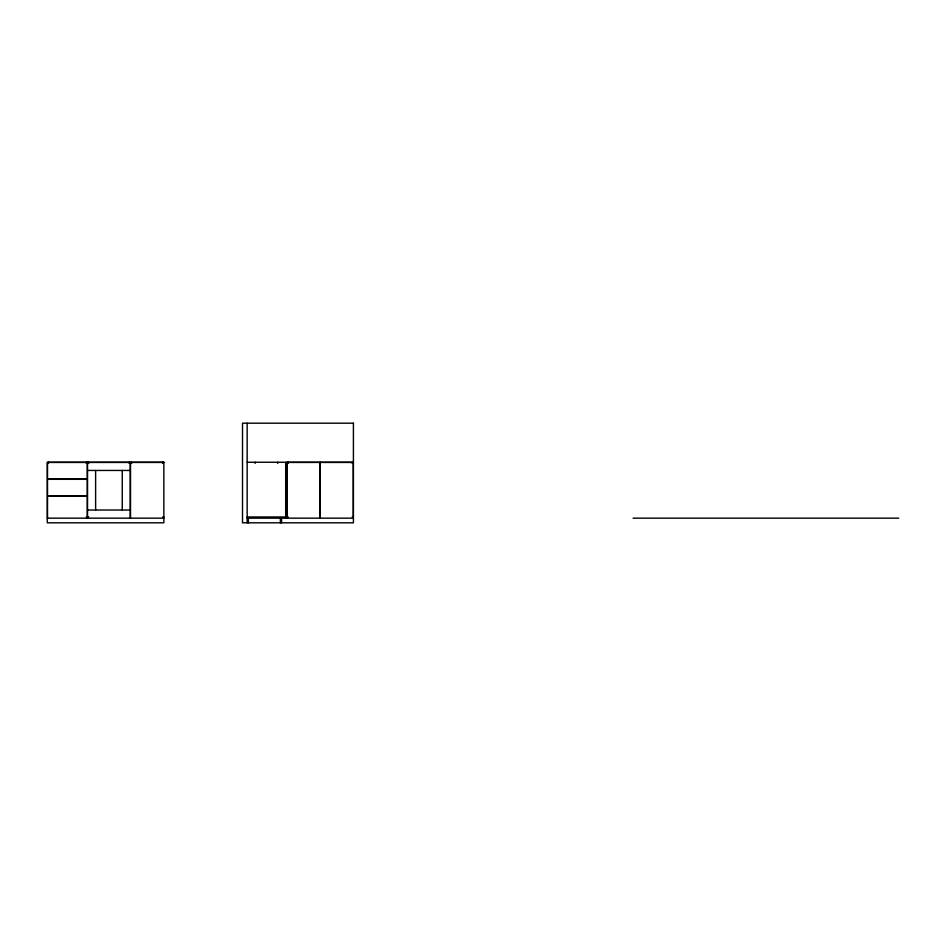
<?xml version="1.0" encoding="UTF-8"?>
<svg xmlns="http://www.w3.org/2000/svg" width="946" height="946" viewBox="0 0 946 946"><rect width="100%" height="100%" fill="white"/><g stroke="black" fill="none" stroke-linecap="round" stroke-linejoin="round"><path stroke-width="1.42" d="M247.154 462.239L285.68 462.239L285.68 518.16M353.414 462.239L287.005 462.239L287.005 518.16M87.611 462.44L130.241 462.44L130.241 518.03M163.717 462.44L130.513 462.44L130.513 518.03M285.68 462.44L353.284 462.44L353.284 518.03M87.611 470.446L130.241 470.446M285.68 477.056L286.875 477.056M285.68 477.316L286.875 477.316M285.68 491.932L286.875 491.932M285.68 492.192L286.875 492.192M87.611 510.024L130.241 510.024M86.287 516.965L88.676 516.965M162.653 516.965L163.847 516.965M247.154 516.965L285.68 516.965M287.005 516.965L288.199 516.965M352.219 516.965L353.414 516.965M47.3 518.16L163.847 518.16M247.154 518.16L353.414 518.16M633.063 518.16L898.7 518.16M352.219 462.239L352.219 463.434M320.209 462.44L320.209 518.03M320.079 462.44L320.079 518.03M288.199 462.239L288.199 463.434M287.135 462.44L287.135 518.03M286.875 462.44L286.875 518.03M281.553 518.16L281.553 522.807M280.359 518.16L280.359 522.807M277.71 462.239L277.71 463.434M255.124 462.239L255.124 463.434M248.349 518.16L248.349 522.807M247.154 423.193L247.154 522.807M162.653 462.239L162.653 463.434M131.577 462.239L131.577 463.434M129.188 462.239L129.188 463.434M122.247 470.446L122.247 510.024M95.617 470.446L95.617 510.024M88.676 462.239L88.676 463.434M87.481 462.239L87.481 518.16M87.339 518.03L87.339 496.177L47.501 496.177L47.501 518.03M86.287 462.239L86.287 463.434M48.494 462.239L48.494 463.434M353.414 423.193L242.507 423.193L242.507 522.807L353.414 522.807L353.414 423.193M163.847 462.239L47.3 462.239L47.3 522.807L163.847 522.807L163.847 462.239M87.339 462.44L47.501 462.44L47.501 479.043L87.339 479.043L87.339 462.44M87.339 479.315L47.501 479.315L47.501 495.917L87.339 495.917L87.339 479.315"/></g></svg>
